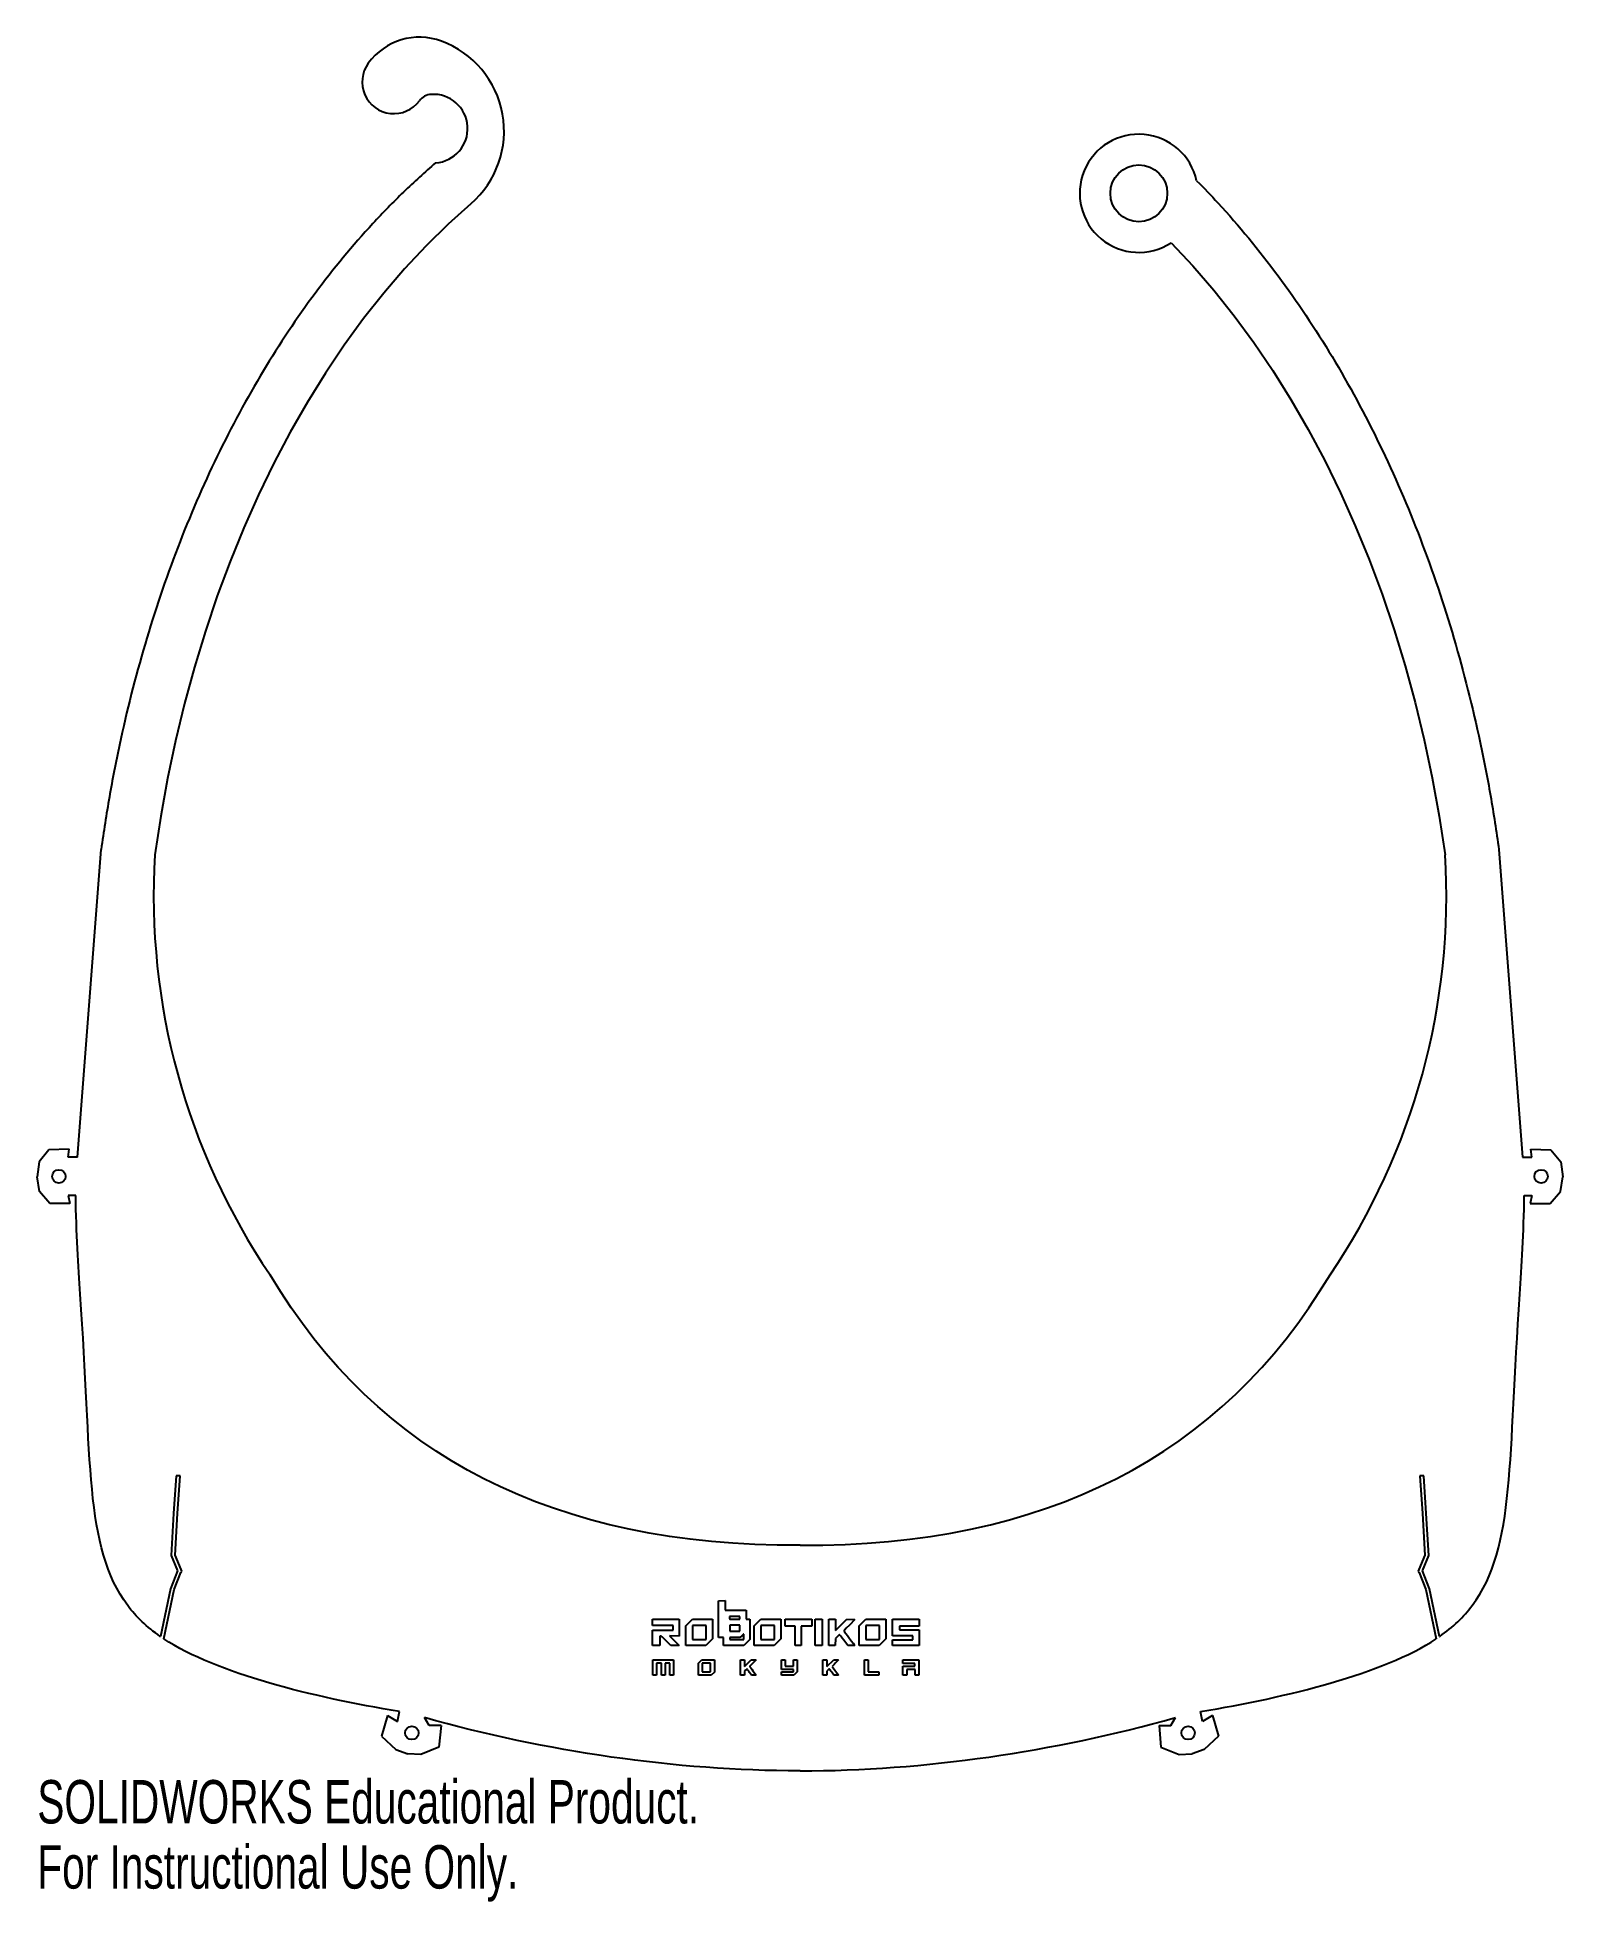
# Model space of a CAD drawing. Header units: millimetres. Extents: x -149 to 21, y 4617 to 4824.
import ezdxf

# ---------------------------------------------------------------- set-up
doc = ezdxf.new("R2010")
doc.units = ezdxf.units.MM
doc.styles.add('SLDTEXTSTYLE0', font='TXT', dxfattribs={"width": 0.7})

msp = doc.modelspace()

# ---------------------------------------------------------------- linework, layer by layer
at = {"color": 7, "linetype": 'Continuous', "lineweight": 25}
for p, q in [((-144.75, 4699.79), (-142.11, 4734.05)), ((13.51, 4734.05), (16.14, 4699.79)), ((-147.92, 4700.61), (-149.03, 4699.26)), ((-145.68, 4700.67), (-147.92, 4700.61)), ((-145.77, 4699.79), (-145.68, 4700.67)), ((17.17, 4699.79), (17.07, 4700.67)), ((17.07, 4700.67), (19.31, 4700.61)), ((19.31, 4700.61), (20.42, 4699.26)), ((-149.03, 4699.26), (-149.22, 4697.6)), ((-144.75, 4699.79), (-145.77, 4699.79)), ((16.14, 4699.79), (17.17, 4699.79)), ((20.42, 4699.26), (20.62, 4697.6)), ((-148.98, 4695.94), (-149.22, 4697.6)), ((20.38, 4695.94), (20.62, 4697.6)), ((-147.84, 4694.62), (-148.98, 4695.94)), ((-145.6, 4694.62), (-147.84, 4694.62)), ((-144.94, 4695.52), (-145.77, 4695.52)), ((-145.77, 4695.52), (-145.6, 4694.62)), ((16.33, 4695.52), (17.17, 4695.52)), ((17.17, 4695.52), (16.99, 4694.62)), ((16.99, 4694.62), (19.23, 4694.62)), ((19.23, 4694.62), (20.38, 4695.94)), ((-133.75, 4664.29), (-134.04, 4660.11)), ((-133.33, 4664.28), (-133.75, 4664.29)), ((-133.62, 4660.1), (-133.33, 4664.28)), ((5.14, 4664.29), (4.72, 4664.28)), ((4.72, 4664.28), (5.01, 4660.1)), ((5.43, 4660.11), (5.14, 4664.29)), ((-134.04, 4660.11), (-134.32, 4655.42)), ((-133.89, 4655.47), (-133.62, 4660.1)), ((5.01, 4660.1), (5.28, 4655.47)), ((5.71, 4655.42), (5.43, 4660.11)), ((-134.32, 4655.42), (-133.61, 4653.71)), ((-133.2, 4653.85), (-133.89, 4655.47)), ((5.28, 4655.47), (4.59, 4653.85)), ((5, 4653.71), (5.71, 4655.42)), ((-133.61, 4653.71), (-134.39, 4651.71)), ((-133.97, 4651.62), (-133.23, 4653.53)), ((-133.23, 4653.53), (-133.13, 4653.68)), ((-133.13, 4653.68), (-133.2, 4653.85)), ((4.59, 4653.85), (4.52, 4653.68)), ((4.52, 4653.68), (4.62, 4653.53)), ((4.62, 4653.53), (5.36, 4651.62)), ((5.78, 4651.71), (5, 4653.71)), ((-134.39, 4651.71), (-135.51, 4646.4)), ((-135.14, 4646.14), (-133.97, 4651.62)), ((5.36, 4651.62), (6.53, 4646.14)), ((6.91, 4646.4), (5.78, 4651.71)), ((-73.38, 4646.27), (-73.37, 4650.38)), ((-73.37, 4650.38), (-72.64, 4650.39)), ((-72.64, 4650.39), (-72.64, 4649.34)), ((-72.64, 4649.34), (-70.29, 4649.34)), ((-72.16, 4648.62), (-72.16, 4648.49)), ((-71.01, 4648.62), (-72.16, 4648.62)), ((-71.01, 4648.47), (-71.01, 4648.62)), ((-70.29, 4649.34), (-70.29, 4648.33)), ((-80.73, 4648.31), (-77.75, 4648.31)), ((-80.71, 4647.62), (-80.73, 4648.31)), ((-80.73, 4647.11), (-78.42, 4647.11)), ((-80.73, 4646.26), (-80.73, 4647.11)), ((-78.42, 4647.61), (-80.71, 4647.62)), ((-78.42, 4647.11), (-78.42, 4647.61)), ((-77.75, 4648.31), (-77.75, 4646.43)), ((-77.01, 4647.57), (-76.27, 4648.31)), ((-77.01, 4645.38), (-77.01, 4647.57)), ((-76.29, 4647.61), (-76.29, 4646.07)), ((-74.75, 4647.61), (-76.29, 4647.61)), ((-76.27, 4648.31), (-74.03, 4648.31)), ((-74.75, 4646.07), (-74.75, 4647.61)), ((-74.03, 4648.31), (-74.03, 4646.13)), ((-72.11, 4647.66), (-72.11, 4646.99)), ((-71.01, 4647.66), (-72.11, 4647.66)), ((-72.11, 4646.99), (-71.01, 4646.99)), ((-71.57, 4648.33), (-71.01, 4648.33)), ((-71.01, 4648.33), (-71.01, 4648.47)), ((-71.01, 4646.99), (-71.01, 4647.66)), ((-70.79, 4646.47), (-70.99, 4646.27)), ((-70.29, 4648.33), (-69.9, 4648.33)), ((-69.9, 4648.33), (-69.9, 4646.06)), ((-69.4, 4647.57), (-68.67, 4648.31)), ((-69.4, 4645.38), (-69.4, 4647.57)), ((-68.68, 4647.61), (-68.68, 4646.07)), ((-67.14, 4647.61), (-68.68, 4647.61)), ((-68.67, 4648.31), (-66.42, 4648.31)), ((-67.14, 4646.07), (-67.14, 4647.61)), ((-66.42, 4648.31), (-66.42, 4646.13)), ((-65.97, 4648.31), (-62.99, 4648.31)), ((-65.97, 4647.56), (-65.97, 4648.31)), ((-64.86, 4647.56), (-65.97, 4647.56)), ((-64.86, 4645.38), (-64.86, 4647.56)), ((-64.17, 4647.56), (-64.17, 4645.38)), ((-62.99, 4647.56), (-64.17, 4647.56)), ((-62.99, 4648.31), (-62.99, 4647.56)), ((-62.61, 4648.31), (-61.84, 4648.31)), ((-62.61, 4646.84), (-62.61, 4648.31)), ((-62.61, 4645.38), (-62.61, 4646.84)), ((-61.84, 4648.31), (-61.85, 4645.39)), ((-61.09, 4648.31), (-60.35, 4648.31)), ((-61.09, 4646.84), (-61.09, 4648.31)), ((-61.09, 4646.84), (-61.09, 4646.84)), ((-61.09, 4645.38), (-61.09, 4646.84)), ((-60.35, 4648.31), (-60.34, 4647.08)), ((-60.34, 4647.08), (-59.08, 4648.31)), ((-59.08, 4648.31), (-58.2, 4648.29)), ((-58.2, 4648.29), (-58.81, 4647.67)), ((-57.71, 4647.57), (-57.34, 4647.94)), ((-57.71, 4645.38), (-57.71, 4647.57)), ((-57.34, 4647.94), (-56.98, 4648.31)), ((-55.45, 4647.61), (-56.99, 4647.61)), ((-56.99, 4647.61), (-56.99, 4646.07)), ((-56.98, 4648.31), (-54.73, 4648.31)), ((-55.45, 4646.07), (-55.45, 4647.61)), ((-54.73, 4648.31), (-54.73, 4646.13)), ((-54.01, 4648.31), (-51.04, 4648.31)), ((-54, 4646.47), (-54.01, 4648.31)), ((-52.87, 4646.46), (-54, 4646.47)), ((-53.22, 4647.56), (-53.22, 4647.15)), ((-51.04, 4647.56), (-53.22, 4647.56)), ((-53.22, 4647.15), (-51.04, 4647.15)), ((-51.04, 4648.31), (-51.04, 4647.56)), ((-51.04, 4647.15), (-51.04, 4645.38)), ((-79.92, 4645.39), (-80.31, 4645.38)), ((-79.91, 4646.43), (-79.92, 4645.39)), ((-79.82, 4646.43), (-79.91, 4646.43)), ((-78.67, 4645.38), (-79.2, 4645.91)), ((-78.82, 4646.46), (-77.74, 4645.38)), ((-77.75, 4646.43), (-78.82, 4646.46)), ((-77.74, 4645.38), (-78.67, 4645.38)), ((-74.79, 4645.38), (-77.01, 4645.38)), ((-76.29, 4646.07), (-74.75, 4646.07)), ((-74.03, 4646.13), (-74.79, 4645.38)), ((-72.83, 4646.27), (-73.38, 4646.27)), ((-72.83, 4645.4), (-72.83, 4646.27)), ((-70.56, 4645.4), (-72.83, 4645.4)), ((-72.11, 4646.27), (-72.11, 4646.07)), ((-70.99, 4646.27), (-72.11, 4646.27)), ((-72.11, 4646.07), (-70.55, 4646.07)), ((-69.9, 4646.06), (-70.56, 4645.4)), ((-70.55, 4646.07), (-70.55, 4646.37)), ((-67.18, 4645.38), (-69.4, 4645.38)), ((-68.68, 4646.07), (-67.14, 4646.07)), ((-66.42, 4646.13), (-67.18, 4645.38)), ((-64.17, 4645.38), (-64.86, 4645.38)), ((-61.85, 4645.39), (-62.61, 4645.38)), ((-60.39, 4645.39), (-61.09, 4645.38)), ((-60.36, 4646.18), (-60.39, 4645.39)), ((-60.14, 4646.39), (-60.36, 4646.18)), ((-58.98, 4645.38), (-59.43, 4645.99)), ((-58.59, 4645.38), (-58.98, 4645.38)), ((-55.49, 4645.38), (-57.71, 4645.38)), ((-56.99, 4646.07), (-55.45, 4646.07)), ((-54.73, 4646.13), (-55.49, 4645.38)), ((-54.01, 4646.03), (-51.73, 4646.03)), ((-54.01, 4645.72), (-54.01, 4646.03)), ((-54, 4645.39), (-54, 4645.39)), ((-51.73, 4646.46), (-52.87, 4646.46)), ((-51.04, 4645.38), (-52.51, 4645.38)), ((-51.73, 4646.03), (-51.73, 4646.46)), ((-80.68, 4643.79), (-78.37, 4643.79)), ((-80.68, 4642.09), (-80.68, 4643.79)), ((-80.27, 4643.43), (-80.27, 4642.09)), ((-79.74, 4643.43), (-80.27, 4643.43)), ((-79.74, 4642.09), (-79.74, 4643.43)), ((-79.33, 4643.43), (-79.33, 4642.09)), ((-78.78, 4643.43), (-79.33, 4643.43)), ((-78.78, 4642.09), (-78.78, 4643.43)), ((-78.37, 4643.79), (-78.37, 4642.09)), ((-75.59, 4643.42), (-75.22, 4643.79)), ((-75.59, 4642.09), (-75.59, 4643.42)), ((-75.22, 4643.79), (-73.84, 4643.79)), ((-75.18, 4643.43), (-75.18, 4642.45)), ((-74.72, 4643.43), (-75.18, 4643.43)), ((-75.18, 4642.45), (-74.26, 4642.46)), ((-74.26, 4643.42), (-74.72, 4643.43)), ((-74.26, 4642.46), (-74.26, 4643.42)), ((-73.84, 4642.44), (-74.19, 4642.09)), ((-73.84, 4643.79), (-73.84, 4642.44)), ((-70.93, 4643.79), (-70.48, 4643.79)), ((-70.93, 4642.09), (-70.93, 4643.79)), ((-70.36, 4642.65), (-70.5, 4642.51)), ((-70.5, 4642.51), (-70.5, 4642.09)), ((-70.48, 4643.06), (-69.75, 4643.79)), ((-70.48, 4643.79), (-70.48, 4643.06)), ((-69.7, 4642.09), (-69.93, 4642.4)), ((-69.75, 4643.79), (-69.2, 4643.79)), ((-69.2, 4643.79), (-69.55, 4643.44)), ((-69.54, 4642.57), (-69.18, 4642.09)), ((-66.37, 4643.79), (-65.94, 4643.79)), ((-66.37, 4642.74), (-66.37, 4643.79)), ((-65.03, 4642.74), (-66.37, 4642.74)), ((-66.37, 4642.47), (-65.03, 4642.47)), ((-66.37, 4642.09), (-66.37, 4642.47)), ((-65.94, 4643.79), (-65.94, 4643.1)), ((-65.94, 4643.1), (-65.03, 4643.1)), ((-65.03, 4643.79), (-64.62, 4643.79)), ((-65.03, 4643.1), (-65.03, 4643.79)), ((-65.03, 4642.47), (-65.03, 4642.74)), ((-64.62, 4642.46), (-65, 4642.09)), ((-64.62, 4643.79), (-64.62, 4642.46)), ((-61.77, 4643.79), (-61.31, 4643.79)), ((-61.77, 4642.09), (-61.77, 4643.79)), ((-61.19, 4642.65), (-61.33, 4642.52)), ((-61.33, 4642.52), (-61.33, 4642.09)), ((-61.31, 4643.07), (-60.55, 4643.79)), ((-61.31, 4643.79), (-61.31, 4643.07)), ((-60.52, 4642.09), (-60.76, 4642.42)), ((-60.55, 4643.79), (-60.03, 4643.79)), ((-60.03, 4643.79), (-60.38, 4643.43)), ((-57.13, 4643.79), (-56.73, 4643.79)), ((-57.13, 4642.09), (-57.13, 4643.79)), ((-56.73, 4643.79), (-56.73, 4642.47)), ((-56.73, 4642.47), (-55.53, 4642.47)), ((-55.53, 4642.47), (-55.53, 4642.09)), ((-52.84, 4643.79), (-51.09, 4643.79)), ((-52.84, 4643.39), (-52.84, 4643.79)), ((-51.52, 4643.39), (-52.84, 4643.39)), ((-52.84, 4643.1), (-51.52, 4643.1)), ((-52.84, 4642.09), (-52.84, 4643.1)), ((-52.41, 4642.74), (-52.41, 4642.09)), ((-51.47, 4642.74), (-52.41, 4642.74)), ((-51.52, 4643.1), (-51.52, 4643.39)), ((-51.47, 4642.09), (-51.47, 4642.74)), ((-51.09, 4643.79), (-51.09, 4642.09)), ((-80.27, 4642.09), (-80.68, 4642.09)), ((-79.33, 4642.09), (-79.74, 4642.09)), ((-78.37, 4642.09), (-78.78, 4642.09)), ((-74.19, 4642.09), (-75.59, 4642.09)), ((-70.5, 4642.09), (-70.93, 4642.09)), ((-69.18, 4642.09), (-69.7, 4642.09)), ((-65, 4642.09), (-66.37, 4642.09)), ((-61.33, 4642.09), (-61.77, 4642.09)), ((-60.26, 4642.09), (-60.52, 4642.09)), ((-55.53, 4642.09), (-57.13, 4642.09)), ((-52.41, 4642.09), (-52.84, 4642.09)), ((-51.09, 4642.09), (-51.47, 4642.09)), ((-110.23, 4637.61), (-110.9, 4635.3)), ((-110.23, 4637.61), (-109.11, 4636.94)), ((-109.11, 4636.94), (-108.9, 4638.04)), ((-105.58, 4636.47), (-106.11, 4637.36)), ((-104.27, 4636.47), (-105.58, 4636.47)), ((-104.27, 4636.47), (-104.5, 4634.07)), ((-24.33, 4636.47), (-24.11, 4634.07)), ((-24.33, 4636.47), (-23.03, 4636.47)), ((-23.03, 4636.47), (-22.5, 4637.36)), ((-19.5, 4636.94), (-19.7, 4638.04)), ((-18.38, 4637.61), (-19.5, 4636.94)), ((-18.38, 4637.61), (-17.7, 4635.3)), ((-110.9, 4635.3), (-109.31, 4633.8)), ((-104.5, 4634.07), (-106.53, 4633.26)), ((-24.11, 4634.07), (-22.07, 4633.26)), ((-17.7, 4635.3), (-19.29, 4633.8)), ((-109.31, 4633.8), (-107.96, 4633.34)), ((-106.53, 4633.26), (-107.96, 4633.34)), ((-22.07, 4633.26), (-20.65, 4633.34)), ((-19.29, 4633.8), (-20.65, 4633.34))]:
    msp.add_line(p, q, dxfattribs=at)
at = {"color": 7, "linetype": 'Continuous', "lineweight": 25, "flags": 128}
for points in [[(-100.96, 4805.95), (-103.48, 4803.68), (-105.94, 4801.26), (-108.33, 4798.7), (-110.65, 4796), (-112.89, 4793.16), (-115.06, 4790.18), (-117.14, 4787.08), (-119.14, 4783.86), (-121.05, 4780.52), (-122.87, 4777.07), (-124.6, 4773.52), (-126.23, 4769.86), (-127.75, 4766.11), (-129.18, 4762.27), (-130.5, 4758.35), (-131.72, 4754.35), (-132.83, 4750.28), (-133.82, 4746.15), (-134.71, 4741.96), (-135.48, 4737.73), (-136.14, 4733.45)], [(-22.99, 4801.59), (-20.57, 4799.03), (-18.23, 4796.32), (-15.96, 4793.48), (-13.77, 4790.5), (-11.66, 4787.39), (-9.64, 4784.16), (-7.71, 4780.81), (-5.87, 4777.34), (-4.13, 4773.77), (-2.48, 4770.09), (-0.93, 4766.32), (0.51, 4762.46), (1.84, 4758.51), (3.07, 4754.49), (4.19, 4750.4), (5.2, 4746.24), (6.09, 4742.02), (6.87, 4737.76), (7.53, 4733.45)]]:
    msp.add_lwpolyline(points, dxfattribs=at)
at = {"color": 7, "linetype": 'Continuous', "lineweight": 25}
for centre, radius in [((-26.58, 4807.11), 3.17), ((-146.82, 4697.63), 0.75), ((18.21, 4697.63), 0.75), ((-107.52, 4635.66), 0.75), ((-21.09, 4635.66), 0.75)]:
    msp.add_circle(centre, radius, dxfattribs=at)
for centre, radius, start, end in [((-106.67, 4817.42), 7.07, 69.7278, 143.7035), ((-107.92, 4814.04), 10.67, 310.7054, 69.7278), ((-109.52, 4819.51), 3.53, 143.7035, 323.7035), ((-105.26, 4816.38), 1.75, 93.7424, 143.7035), ((-105.13, 4814.31), 3.82, 273.7424, 93.7424), ((-26.58, 4807.11), 6.58, 12.1945, 303.0102), ((-60.93, 4728.92), 75.34, 176.553, 214.1085), ((-67.67, 4728.92), 75.34, 325.8915, 3.447)]:
    msp.add_arc(centre, radius, start, end, dxfattribs=at)
for points, knots in [([(-104.88, 4810.5), (-106.1, 4809.45), (-108.46, 4807.29), (-113.04, 4802.6), (-118.39, 4796.12), (-124.19, 4787.43), (-129.31, 4777.95), (-133.71, 4767.76), (-137.36, 4756.98), (-139.74, 4747.59), (-141.23, 4739.9), (-141.84, 4736), (-142.11, 4734.05)], [-2.6184072, -2.6184072, -2.6184072, -2.6184072, -2.5656247, -2.5128422, -2.4072773, -2.3017124, -2.1961474, -2.0905825, -1.9850176, -1.8794526, -1.8266702, -1.7738877, -1.7738877, -1.7738877, -1.7738877]), ([(-20.14, 4808.51), (-19.34, 4807.7), (-16.17, 4804.39), (-10.96, 4798.07), (-4.94, 4789.05), (0.36, 4779.23), (4.9, 4768.71), (8.64, 4757.6), (11.08, 4747.95), (12.61, 4740.06), (13.23, 4736.05), (13.51, 4734.05)], [-2.5478221, -2.5478221, -2.5478221, -2.5478221, -2.5126821, -2.406957, -2.301232, -2.1955069, -2.0897818, -1.9840568, -1.8783317, -1.8254692, -1.7726066, -1.7726066, -1.7726066, -1.7726066]), ([(-135.51, 4646.4), (-135.52, 4646.4), (-137.03, 4647.45), (-144.22, 4654.39), (-143.1, 4666.33), (-144.46, 4684.51)], [0.3938256, 0.3938256, 0.3938256, 0.3938256, 0.3941219, 0.4909946, 0.9876288, 0.9876288, 0.9876288, 0.9876288]), ([(6.91, 4646.4), (6.91, 4646.4), (8.42, 4647.45), (15.61, 4654.39), (14.49, 4666.33), (15.86, 4684.51)], [0.3938256, 0.3938256, 0.3938256, 0.3938256, 0.3941219, 0.4909946, 0.9876288, 0.9876288, 0.9876288, 0.9876288])]:
    msp.add_open_spline(points, degree=3, knots=knots, dxfattribs=at)
for points in [[(-144.46, 4684.51), (-144.61, 4687.59), (-144.9, 4691.32), (-144.94, 4695.52)], [(15.86, 4684.51), (16, 4687.59), (16.3, 4691.32), (16.33, 4695.52)], [(-64.3, 4656.57), (-91.56, 4656.39), (-111.23, 4666.42), (-123.31, 4686.67)], [(-64.3, 4656.57), (-37.05, 4656.39), (-17.38, 4666.42), (-5.29, 4686.67)], [(-72.16, 4648.49), (-72.16, 4648.42), (-72.15, 4648.35), (-72.14, 4648.35)], [(-72.14, 4648.35), (-72.13, 4648.34), (-71.87, 4648.33), (-71.57, 4648.33)], [(-70.57, 4646.67), (-70.58, 4646.67), (-70.68, 4646.58), (-70.79, 4646.47)], [(-70.55, 4646.37), (-70.55, 4646.54), (-70.56, 4646.67), (-70.57, 4646.67)], [(-59.9, 4646.6), (-59.91, 4646.6), (-60.02, 4646.51), (-60.14, 4646.39)], [(-59.43, 4645.99), (-59.68, 4646.32), (-59.89, 4646.6), (-59.9, 4646.6)], [(-58.81, 4647.67), (-59.39, 4647.09), (-59.42, 4647.05), (-59.39, 4647)], [(-59.39, 4647), (-59.38, 4646.98), (-59.1, 4646.61), (-58.79, 4646.19)], [(-108.9, 4638.04), (-118.6, 4639.65), (-129.21, 4642.25), (-135.14, 4646.14)], [(-80.71, 4645.39), (-80.72, 4645.4), (-80.73, 4645.79), (-80.73, 4646.26)], [(-80.31, 4645.38), (-80.52, 4645.38), (-80.7, 4645.38), (-80.71, 4645.39)], [(-79.2, 4645.91), (-79.7, 4646.4), (-79.74, 4646.43), (-79.82, 4646.43)], [(-58.79, 4646.19), (-58.47, 4645.77), (-58.21, 4645.42), (-58.21, 4645.4)], [(-58.21, 4645.4), (-58.21, 4645.39), (-58.35, 4645.38), (-58.59, 4645.38)], [(-54, 4645.39), (-54.01, 4645.4), (-54.01, 4645.55), (-54.01, 4645.72)], [(-52.51, 4645.38), (-53.32, 4645.38), (-53.99, 4645.38), (-54, 4645.39)], [(-19.7, 4638.04), (-10, 4639.65), (0.6, 4642.25), (6.53, 4646.14)], [(-70.18, 4642.76), (-70.21, 4642.79), (-70.23, 4642.78), (-70.36, 4642.65)], [(-69.93, 4642.4), (-70.05, 4642.57), (-70.17, 4642.73), (-70.18, 4642.76)], [(-69.55, 4643.44), (-69.74, 4643.24), (-69.9, 4643.07), (-69.9, 4643.06)], [(-69.9, 4643.06), (-69.9, 4643.06), (-69.74, 4642.83), (-69.54, 4642.57)], [(-61.02, 4642.77), (-61.03, 4642.78), (-61.1, 4642.73), (-61.19, 4642.65)], [(-60.76, 4642.42), (-60.89, 4642.6), (-61.01, 4642.76), (-61.02, 4642.77)], [(-60.38, 4643.43), (-60.57, 4643.23), (-60.72, 4643.06), (-60.72, 4643.04)], [(-60.72, 4643.04), (-60.71, 4643.03), (-60.18, 4642.31), (-60.03, 4642.12)], [(-60.03, 4642.12), (-60.01, 4642.1), (-60.06, 4642.09), (-60.26, 4642.09)], [(-64.3, 4631.43), (-78.23, 4631.45), (-92.53, 4633.56), (-106.11, 4637.36)], [(-64.3, 4631.43), (-50.38, 4631.45), (-36.07, 4633.56), (-22.5, 4637.36)]]:
    msp.add_open_spline(points, degree=3, dxfattribs=at)

# ---------------------------------------------------------------- texts
at = {"color": 7, "linetype": 'Continuous', "char_height": 4.8336, "attachment_point": 1, "style": 'SLDTEXTSTYLE0'}
for s, insert in [('SOLIDWORKS Educational Product.', (-149.22, 4630.41)), ('For Instructional Use Only.', (-149.22, 4623.16))]:
    msp.add_mtext(s, dxfattribs=dict(at, insert=insert))

doc.saveas('drawing.dxf')
